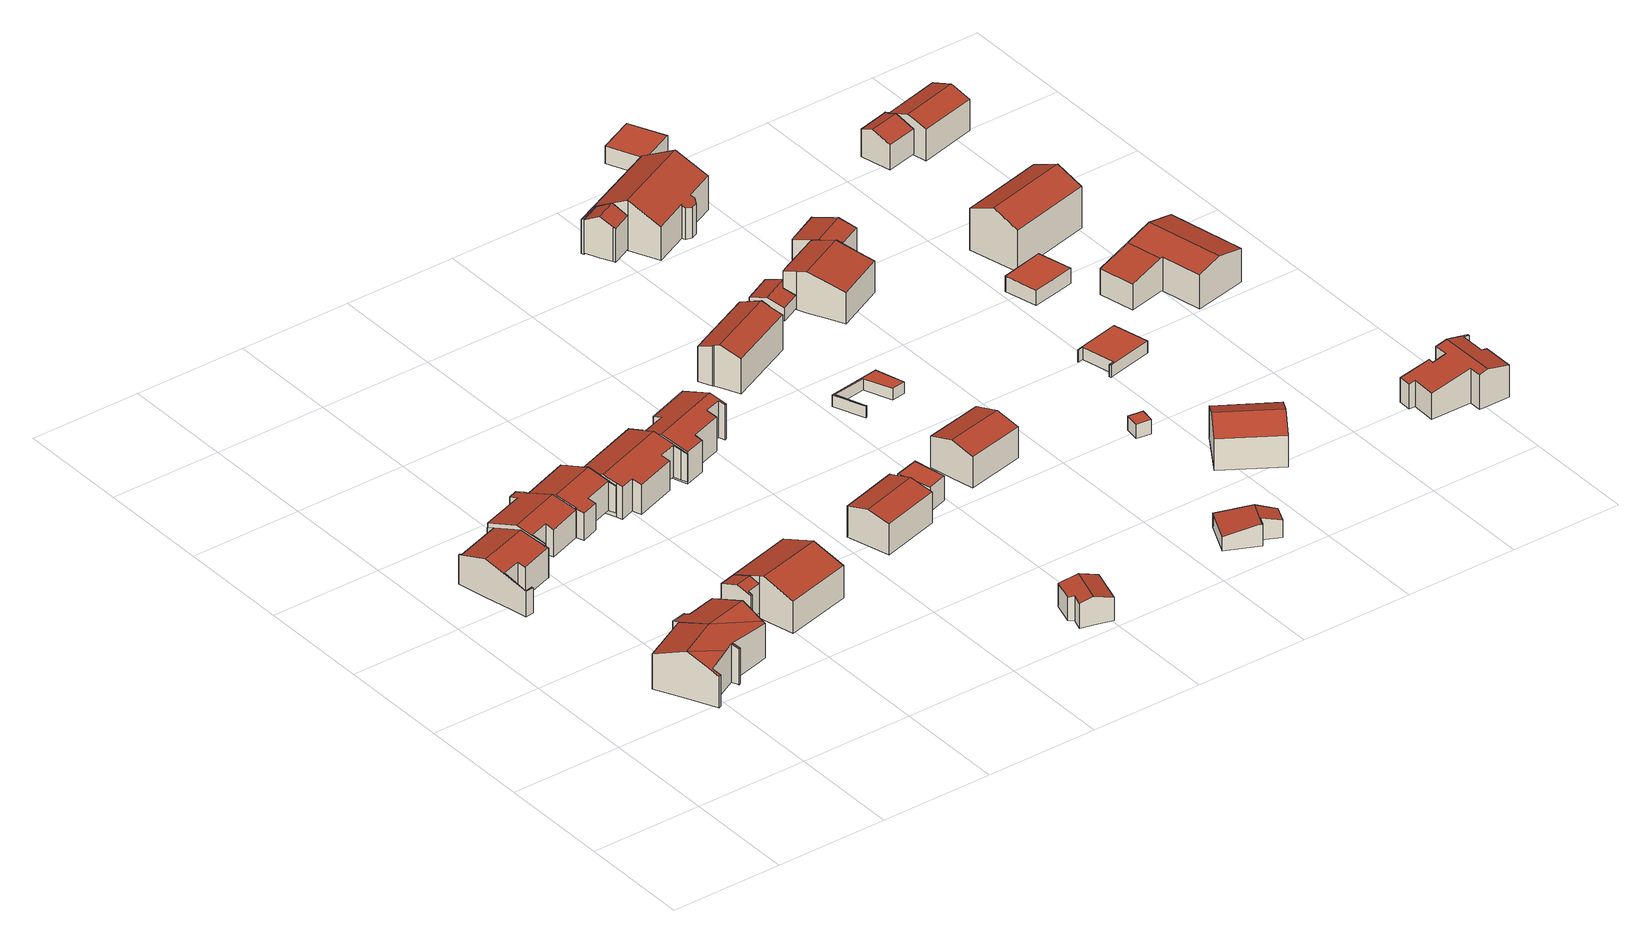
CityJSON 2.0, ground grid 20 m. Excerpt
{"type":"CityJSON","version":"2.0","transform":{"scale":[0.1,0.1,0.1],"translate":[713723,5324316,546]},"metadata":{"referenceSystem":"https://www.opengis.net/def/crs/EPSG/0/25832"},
"CityObjects":{
"building1":{"type":"Building","attributes":{"StandLK":"2014-07-28","Gemeindeschluessel":"09175128","HoeheGrund":"554.380","HoeheDach":"561.372","NiedrigsteTraufeDesGebaeudes":"558.902","Methode":"1000","function":"31001_1000","roofType":"3100","measuredHeight":6.99},"address":[{"country":"Germany","locality":"Moosach","thoroughfareName":"Dachsberg 32"}],"geometry":[{"type":"Solid","lod":"2","boundaries":[[[[0,1,2,3]],[[4,5,6,7]],[[2,8,9,3]],[[9,8,10,4,7,11]],[[12,13,14,15]],[[13,16,17,14]],[[18,19,20,5,4,10,8,2,1,21,22]],[[21,1,0,23]],[[19,24,25,26,27,28,29,6,5,20]],[[30,31,32,33]],[[34,35,36,17,16,37]],[[34,38,39,35]],[[40,41,42,43,12,15]],[[31,30,38,34,37,16,13,12,43,42,25,24,19,18,44]],[[25,42,41,26]],[[45,46,32,31,44,18,22,21,23,47]],[[38,30,33,39]],[[15,14,17,36,35,39,33,32,46,45,47,23,0,3,9,11,7,6,29,28,27,26,41,40]]]],"semantics":{"surfaces":[{"type":"WallSurface"},{"type":"RoofSurface","Flaeche":"47.641","Dachneigung":"73.37","Dachorientierung":"343.508","Z_MAX":"6.992","Z_MAX_ASL":"561.372","Z_MIN":"5.207","Z_MIN_ASL":"559.587"},{"type":"RoofSurface","Flaeche":"46.318","Dachneigung":"73.37","Dachorientierung":"163.508","Z_MAX":"6.992","Z_MAX_ASL":"561.372","Z_MIN":"4.522","Z_MIN_ASL":"558.902"},{"type":"GroundSurface"}],"values":[[0,0,0,0,0,0,1,0,0,0,0,0,0,2,0,0,0,3]]}}]},
"building2":{"type":"Building","attributes":{"StandLK":"2014-07-28","Gemeindeschluessel":"09175128","HoeheGrund":"548.640","HoeheDach":"557.190","NiedrigsteTraufeDesGebaeudes":"554.313","Methode":"2000","function":"31001_1000","roofType":"3100","measuredHeight":8.55},"address":[{"country":"Germany","locality":"Moosach","thoroughfareName":"Dachsberg 19"}],"geometry":[{"type":"Solid","lod":"2","boundaries":[[[[48,49,50,51]],[[52,53,54,55]],[[56,57,58,59]],[[60,50,49,61,62,63,64,65]],[[49,48,66,67,62,61]],[[68,69,70,71,72,73]],[[74,75,63,62]],[[75,76,77,78,79]],[[66,48,51,80]],[[58,57,81,82,83,84]],[[85,52,55,86]],[[67,82,81,57,56,72,71,70,87,74,62]],[[88,74,87]],[[70,69,89,90,54,53,88,87]],[[77,85,86,78]],[[72,56,59,73]],[[76,75,74]],[[91,83,82,67,66,80]],[[63,75,79,64]],[[74,88,53,52,85,77,76]],[[73,59,58,84,83,91,80,51,50,60,65,64,79,78,86,55,54,90,89,69,68]]]],"semantics":{"surfaces":[{"type":"WallSurface"},{"type":"RoofSurface","Flaeche":"12.580","Dachneigung":"62.122","Dachorientierung":"167.956","Z_MAX":"8.535","Z_MAX_ASL":"557.175","Z_MIN":"5.673","Z_MIN_ASL":"554.313"},{"type":"RoofSurface","Flaeche":"54.144","Dachneigung":"68.968","Dachorientierung":"334.521","Z_MAX":"8.550","Z_MAX_ASL":"557.190","Z_MIN":"6.340","Z_MIN_ASL":"554.980"},{"type":"RoofSurface","Flaeche":"45.769","Dachneigung":"69.716","Dachorientierung":"154.520","Z_MAX":"8.550","Z_MAX_ASL":"557.190","Z_MIN":"6.241","Z_MIN_ASL":"554.881"},{"type":"RoofSurface","Flaeche":"18.304","Dachneigung":"61.821","Dachorientierung":"167.955","Z_MAX":"8.550","Z_MAX_ASL":"557.190","Z_MIN":"6.430","Z_MIN_ASL":"555.070"},{"type":"RoofSurface","Flaeche":"54.059","Dachneigung":"70.734","Dachorientierung":"347.956","Z_MAX":"8.550","Z_MAX_ASL":"557.190","Z_MIN":"6.112","Z_MIN_ASL":"554.752"},{"type":"GroundSurface"}],"values":[[0,0,0,0,1,0,2,0,0,0,0,3,4,0,0,0,0,0,0,5,6]]}}]},
"building3":{"type":"Building","attributes":{"StandLK":"2014-07-28","Gemeindeschluessel":"09175128","HoeheGrund":"555.600","HoeheDach":"561.889","NiedrigsteTraufeDesGebaeudes":"559.980","Methode":"2000","function":"31001_1000","roofType":"3100","measuredHeight":6.29},"address":[{"country":"Germany","locality":"Moosach","thoroughfareName":"Dachsberg 30"}],"geometry":[{"type":"Solid","lod":"2","boundaries":[[[[92,93,94,95,96,97,98,99]],[[100,101,102,103]],[[104,105,106,107,108,109]],[[110,111,94,93]],[[112,113,114,115,116,117]],[[115,108,107,116]],[[118,119,120,121]],[[94,111,119,118,122,101,100,123,96,95]],[[123,104,109,108,115,114,113,97,96]],[[97,113,112,98]],[[119,111,110,120]],[[122,118,121,124]],[[101,122,124,102]],[[100,103,125,105,104,123]],[[124,121,120,110,93,92,99,98,112,117,116,107,106,105,125,103,102]]]],"semantics":{"surfaces":[{"type":"WallSurface"},{"type":"RoofSurface","Flaeche":"39.409","Dachneigung":"73.861","Dachorientierung":"162.759","Z_MAX":"6.289","Z_MAX_ASL":"561.889","Z_MIN":"4.790","Z_MIN_ASL":"560.390"},{"type":"RoofSurface","Flaeche":"56.066","Dachneigung":"73.861","Dachorientierung":"342.759","Z_MAX":"6.289","Z_MAX_ASL":"561.889","Z_MIN":"4.380","Z_MIN_ASL":"559.980"},{"type":"GroundSurface"}],"values":[[0,0,0,0,0,0,0,1,2,0,0,0,0,0,3]]}}]},
"building4":{"type":"Building","attributes":{"StandLK":"2014-07-28","Gemeindeschluessel":"09175128","HoeheGrund":"555.720","HoeheDach":"562.085","NiedrigsteTraufeDesGebaeudes":"560.588","Methode":"1000","function":"31001_1000","roofType":"3100","measuredHeight":6.37},"address":[{"country":"Germany","locality":"Moosach","thoroughfareName":"Dachsberg 28"}],"geometry":[{"type":"Solid","lod":"2","boundaries":[[[[104,126,127,128]],[[129,130,131,132,133,134]],[[133,132,126,104,135]],[[136,137,138,139,140,141,134,133,135,142]],[[139,138,143,144]],[[126,132,131,127]],[[136,142,145,146]],[[138,137,147,143]],[[145,142,135,104,128,148]],[[141,140,149,150]],[[140,139,144,149]],[[134,141,150,129]],[[137,136,146,147]],[[149,144,143,147,146,145,148,128,127,131,130,129,150]]]],"semantics":{"surfaces":[{"type":"WallSurface"},{"type":"RoofSurface","Flaeche":"47.060","Dachneigung":"73.561","Dachorientierung":"342.574","Z_MAX":"6.365","Z_MAX_ASL":"562.085","Z_MIN":"4.876","Z_MIN_ASL":"560.596"},{"type":"RoofSurface","Flaeche":"38.586","Dachneigung":"73.561","Dachorientierung":"162.574","Z_MAX":"6.365","Z_MAX_ASL":"562.085","Z_MIN":"4.868","Z_MIN_ASL":"560.588"},{"type":"GroundSurface"}],"values":[[0,0,1,2,0,0,0,0,0,0,0,0,0,3]]}}]},
"building5":{"type":"Building","attributes":{"StandLK":"2014-07-28","Gemeindeschluessel":"09175128","HoeheGrund":"550.430","HoeheDach":"556.448","NiedrigsteTraufeDesGebaeudes":"555.277","Methode":"2000","function":"31001_2000","roofType":"3100","measuredHeight":6.02},"address":[{"country":"Germany","locality":"Moosach","thoroughfareName":"Dachsberg 17"}],"geometry":[{"type":"Solid","lod":"2","boundaries":[[[[151,152,153,154,155,156]],[[157,158,159,160,153,152]],[[157,152,151,161]],[[159,158,162,163]],[[158,157,161,162]],[[154,164,165,155]],[[163,166,165,164,160,159]],[[160,164,154,153]],[[161,151,156,155,165,166,163,162]]]],"semantics":{"surfaces":[{"type":"WallSurface"},{"type":"RoofSurface","Flaeche":"6.551","Dachneigung":"69.169","Dachorientierung":"167.735","Z_MAX":"6.018","Z_MAX_ASL":"556.448","Z_MIN":"5.004","Z_MIN_ASL":"555.434"},{"type":"RoofSurface","Flaeche":"10.097","Dachneigung":"69.169","Dachorientierung":"347.735","Z_MAX":"6.018","Z_MAX_ASL":"556.448","Z_MIN":"4.847","Z_MIN_ASL":"555.277"},{"type":"GroundSurface"}],"values":[[0,1,0,0,0,0,0,2,3]]}}]},
"building6":{"type":"Building","attributes":{"StandLK":"2014-07-28","Gemeindeschluessel":"09175128","HoeheGrund":"549.350","HoeheDach":"557.388","NiedrigsteTraufeDesGebaeudes":"555.280","Methode":"1000","function":"31001_1000","roofType":"3100","measuredHeight":8.04},"address":[{"country":"Germany","locality":"Moosach","thoroughfareName":"Dachsberg 17"}],"geometry":[{"type":"Solid","lod":"2","boundaries":[[[[167,168,169,164,170]],[[164,169,171,172]],[[170,164,172,173]],[[174,175,171,169,168,176]],[[176,177,178,174]],[[178,177,167,170,173,179]],[[176,168,167,177]],[[179,173,172,171,175,174,178]]]],"semantics":{"surfaces":[{"type":"RoofSurface","Flaeche":"75.057","Dachneigung":"70.121","Dachorientierung":"348.121","Z_MAX":"8.038","Z_MAX_ASL":"557.388","Z_MIN":"5.930","Z_MIN_ASL":"555.280"},{"type":"WallSurface"},{"type":"RoofSurface","Flaeche":"75.315","Dachneigung":"70.121","Dachorientierung":"168.121","Z_MAX":"8.038","Z_MAX_ASL":"557.388","Z_MIN":"5.943","Z_MIN_ASL":"555.293"},{"type":"GroundSurface"}],"values":[[0,1,1,1,1,1,2,3]]}}]},
"building7":{"type":"Building","attributes":{"StandLK":"2014-07-28","Gemeindeschluessel":"09175128","HoeheGrund":"554.900","HoeheDach":"561.767","NiedrigsteTraufeDesGebaeudes":"560.014","Methode":"2000","function":"31001_1000","roofType":"3100","measuredHeight":6.87},"address":[{"country":"Germany","locality":"Moosach","thoroughfareName":"Dachsberg 26"}],"geometry":[{"type":"Solid","lod":"2","boundaries":[[[[180,181,182,183,184,185,186,187]],[[188,189,190,191]],[[192,193,194,195]],[[194,182,181,195]],[[196,197,198,199]],[[200,188,191,201]],[[197,202,203,198]],[[204,202,197,196,185,184]],[[205,206,207,208]],[[182,194,193,209,206,205,210,211,212,213,189,188,200,214,204,184,183]],[[212,211,215,216]],[[207,206,209,193,192,217]],[[190,189,213,212,216,218]],[[185,196,199,186]],[[205,208,219,215,211,210]],[[214,200,201,220,221,203,202,204]],[[190,218,216,215,219,208,207,217,192,195,181,180,187,186,199,198,203,221,220,201,191]]]],"semantics":{"surfaces":[{"type":"WallSurface"},{"type":"RoofSurface","Flaeche":"66.526","Dachneigung":"74.189","Dachorientierung":"343.096","Z_MAX":"6.867","Z_MAX_ASL":"561.767","Z_MIN":"5.566","Z_MIN_ASL":"560.466"},{"type":"RoofSurface","Flaeche":"65.326","Dachneigung":"74.189","Dachorientierung":"163.096","Z_MAX":"6.867","Z_MAX_ASL":"561.767","Z_MIN":"5.114","Z_MIN_ASL":"560.014"},{"type":"GroundSurface"}],"values":[[0,0,0,0,0,0,0,1,0,2,0,0,0,0,0,0,3]]}}]},
"building8":{"type":"Building","attributes":{"StandLK":"2014-07-28","Gemeindeschluessel":"09175128","HoeheGrund":"554.530","HoeheDach":"561.763","NiedrigsteTraufeDesGebaeudes":"560.290","Methode":"2000","function":"31001_1000","roofType":"3100","measuredHeight":7.23},"address":[{"country":"Germany","locality":"Moosach","thoroughfareName":"Dachsberg 24"}],"geometry":[{"type":"Solid","lod":"2","boundaries":[[[[222,223,224,225]],[[226,227,228,229]],[[230,231,232,233]],[[234,235,236,237]],[[238,234,237,239]],[[240,238,239,241]],[[242,243,244,245,246,247]],[[248,231,230,223,222,245,244]],[[227,240,241,228]],[[235,234,238,240,227,226,249,248,244,243]],[[245,222,225,246]],[[249,250,251,232,231,248]],[[223,230,233,224]],[[235,243,242,236]],[[249,226,229,250]],[[228,241,239,237,236,242,247,246,225,224,233,232,251,250,229]]]],"semantics":{"surfaces":[{"type":"WallSurface"},{"type":"RoofSurface","Flaeche":"59.676","Dachneigung":"73.129","Dachorientierung":"343.104","Z_MAX":"7.233","Z_MAX_ASL":"561.763","Z_MIN":"5.760","Z_MIN_ASL":"560.290"},{"type":"RoofSurface","Flaeche":"48.470","Dachneigung":"73.129","Dachorientierung":"163.164","Z_MAX":"7.233","Z_MAX_ASL":"561.763","Z_MIN":"5.761","Z_MIN_ASL":"560.291"},{"type":"GroundSurface"}],"values":[[0,0,0,0,0,0,0,1,0,2,0,0,0,0,0,3]]}}]},
"building9":{"type":"Building","attributes":{"StandLK":"2014-07-28","Gemeindeschluessel":"09175128","HoeheGrund":"549.940","HoeheDach":"556.639","NiedrigsteTraufeDesGebaeudes":"555.562","Methode":"1000","function":"31001_1000","roofType":"3100","measuredHeight":6.7},"address":[{"country":"Germany","locality":"Moosach","thoroughfareName":"Dachsberg 15"}],"geometry":[{"type":"Solid","lod":"2","boundaries":[[[[252,253,254,255,256]],[[257,258,259,260]],[[254,261,258,257,255]],[[262,263,264,261,254,253]],[[253,252,265,262]],[[266,256,255,257,260,267]],[[258,261,264,259]],[[252,256,266,265]],[[267,260,259,264,263,262,265,266]]]],"semantics":{"surfaces":[{"type":"RoofSurface","Flaeche":"44.492","Dachneigung":"74.97","Dachorientierung":"166.521","Z_MAX":"6.699","Z_MAX_ASL":"556.639","Z_MIN":"5.622","Z_MIN_ASL":"555.562"},{"type":"WallSurface"},{"type":"RoofSurface","Flaeche":"44.497","Dachneigung":"74.97","Dachorientierung":"346.521","Z_MAX":"6.699","Z_MAX_ASL":"556.639","Z_MIN":"5.622","Z_MIN_ASL":"555.562"},{"type":"GroundSurface"}],"values":[[0,1,2,1,1,1,1,1,3]]}}]},
"building10":{"type":"Building","attributes":{"StandLK":"2014-07-28","Gemeindeschluessel":"09175128","HoeheGrund":"546.410","HoeheDach":"551.560","NiedrigsteTraufeDesGebaeudes":"550.624","Methode":"2000","function":"31001_2000","roofType":"3100","measuredHeight":5.15},"address":[{"country":"Germany","locality":"Moosach","thoroughfareName":"Dachsberg 9"}],"geometry":[{"type":"Solid","lod":"2","boundaries":[[[[268,269,270,271]],[[272,273,274,275,276,277]],[[278,273,272,279]],[[280,268,271,281,276,275]],[[278,282,274,273]],[[269,283,284,270]],[[280,275,274,282,283,269,268]],[[278,279,285,284,283,282]],[[277,276,281,271,270,284,285,279,272]]]],"semantics":{"surfaces":[{"type":"WallSurface"},{"type":"RoofSurface","Flaeche":"22.823","Dachneigung":"74.228","Dachorientierung":"109.454","Z_MAX":"5.150","Z_MAX_ASL":"551.560","Z_MIN":"4.214","Z_MIN_ASL":"550.624"},{"type":"RoofSurface","Flaeche":"20.516","Dachneigung":"74.229","Dachorientierung":"289.455","Z_MAX":"5.150","Z_MAX_ASL":"551.560","Z_MIN":"4.215","Z_MIN_ASL":"550.625"},{"type":"GroundSurface"}],"values":[[0,0,0,0,1,0,2,0,3]]}}]},
"building11":{"type":"Building","attributes":{"StandLK":"2014-07-28","Gemeindeschluessel":"09175128","HoeheGrund":"550.320","HoeheDach":"554.835","NiedrigsteTraufeDesGebaeudes":"554.835","Methode":"1000","function":"31001_2000","roofType":"1000","measuredHeight":4.51},"address":[{"country":"Germany","locality":"Moosach","thoroughfareName":"Dachsberg 15"}],"geometry":[{"type":"Solid","lod":"2","boundaries":[[[[286,287,288,289,290,291]],[[292,293,294,295,290,289]],[[293,296,297,294]],[[288,287,296,293,292,289]],[[296,287,286,297]],[[291,290,295,294,297,286]]]],"semantics":{"surfaces":[{"type":"WallSurface"},{"type":"RoofSurface","Flaeche":"24.296","Dachneigung":"90.0","Dachorientierung":"-1.000","Z_MAX":"4.515","Z_MAX_ASL":"554.835","Z_MIN":"4.515","Z_MIN_ASL":"554.835"},{"type":"GroundSurface"}],"values":[[0,0,0,1,0,2]]}}]},
"building12":{"type":"Building","attributes":{"StandLK":"2014-07-28","Gemeindeschluessel":"09175128","HoeheGrund":"556.240","HoeheDach":"564.015","NiedrigsteTraufeDesGebaeudes":"562.642","Methode":"1000","function":"31001_1000","roofType":"3100","measuredHeight":7.78},"address":[{"country":"Germany","locality":"Moosach","thoroughfareName":"Dachsberg 22"}],"geometry":[{"type":"Solid","lod":"2","boundaries":[[[[298,299,300,301,302,303]],[[298,303,304,305]],[[302,301,306,307]],[[308,309,310,311]],[[312,313,299,298,305,314]],[[303,302,307,304]],[[315,313,312,316]],[[308,311,317,306,301,300]],[[315,309,308,300,299,313]],[[309,315,316,310]],[[314,305,304,307,306,317,311,310,316,312]]]],"semantics":{"surfaces":[{"type":"RoofSurface","Flaeche":"54.302","Dachneigung":"69.893","Dachorientierung":"337.551","Z_MAX":"7.775","Z_MAX_ASL":"564.015","Z_MIN":"6.403","Z_MIN_ASL":"562.643"},{"type":"WallSurface"},{"type":"RoofSurface","Flaeche":"53.578","Dachneigung":"69.893","Dachorientierung":"157.551","Z_MAX":"7.775","Z_MAX_ASL":"564.015","Z_MIN":"6.402","Z_MIN_ASL":"562.642"},{"type":"GroundSurface"}],"values":[[0,1,1,1,1,1,1,1,2,1,3]]}}]},
"building13":{"type":"Building","attributes":{"StandLK":"2014-07-28","Gemeindeschluessel":"09175128","HoeheGrund":"562.260","HoeheDach":"569.898","NiedrigsteTraufeDesGebaeudes":"568.426","Methode":"1000","function":"51009_1610","roofType":"3100","measuredHeight":7.64},"address":[{"country":"Germany","locality":"Moosach","thoroughfareName":"Moosach"}],"geometry":[{"type":"Solid","lod":"2","boundaries":[[[[318,319,320,321]],[[322,323,324,325]],[[322,326,327,318,321,323]],[[324,323,321,320,328,329]],[[320,319,330,328]],[[331,332,330,319,318,327]],[[333,331,327,326,322,325]],[[325,324,329,328,330,332,331,333]]]],"semantics":{"surfaces":[{"type":"RoofSurface","Flaeche":"12.255","Dachneigung":"61.422","Dachorientierung":"337.479","Z_MAX":"7.638","Z_MAX_ASL":"569.898","Z_MIN":"6.170","Z_MIN_ASL":"568.430"},{"type":"WallSurface"},{"type":"RoofSurface","Flaeche":"12.202","Dachneigung":"61.422","Dachorientierung":"157.479","Z_MAX":"7.638","Z_MAX_ASL":"569.898","Z_MIN":"6.166","Z_MIN_ASL":"568.426"},{"type":"GroundSurface"}],"values":[[0,1,2,1,1,1,1,3]]}}]},
"building14":{"type":"Building","attributes":{"StandLK":"2014-07-28","Gemeindeschluessel":"09175128","HoeheGrund":"550.450","HoeheDach":"557.372","NiedrigsteTraufeDesGebaeudes":"556.200","Methode":"1000","function":"31001_1000","roofType":"3100","measuredHeight":6.92},"address":[{"country":"Germany","locality":"Moosach","thoroughfareName":"Dachsberg 13"}],"geometry":[{"type":"Solid","lod":"2","boundaries":[[[[334,335,336,337,338,339]],[[340,335,334,341]],[[340,342,336,335]],[[337,343,344,338]],[[342,343,337,336]],[[341,345,344,343,342,340]],[[339,338,344,345,341,334]]]],"semantics":{"surfaces":[{"type":"WallSurface"},{"type":"RoofSurface","Flaeche":"46.555","Dachneigung":"74.559","Dachorientierung":"170.307","Z_MAX":"6.922","Z_MAX_ASL":"557.372","Z_MIN":"5.750","Z_MIN_ASL":"556.200"},{"type":"RoofSurface","Flaeche":"46.593","Dachneigung":"74.559","Dachorientierung":"350.307","Z_MAX":"6.922","Z_MAX_ASL":"557.372","Z_MIN":"5.755","Z_MIN_ASL":"556.205"},{"type":"GroundSurface"}],"values":[[0,0,1,0,2,0,3]]}}]},
"building15":{"type":"Building","attributes":{"StandLK":"2014-07-28","Gemeindeschluessel":"09175128","HoeheGrund":"553.880","HoeheDach":"556.020","NiedrigsteTraufeDesGebaeudes":"556.020","Methode":"1000","function":"31001_2000","roofType":"1000","measuredHeight":2.14},"address":[{"country":"Germany","locality":"Moosach","thoroughfareName":"Dachsberg 22"}],"geometry":[{"type":"Solid","lod":"2","boundaries":[[[[346,347,348,349]],[[350,351,352,353]],[[353,352,347,346]],[[354,355,351,350]],[[356,357,358,359]],[[360,361,355,354]],[[359,358,361,360]],[[354,350,353,346,349,362,356,359,360]],[[349,348,363,362]],[[362,363,357,356]],[[357,363,348,347,352,351,355,361,358]]]],"semantics":{"surfaces":[{"type":"WallSurface"},{"type":"RoofSurface","Flaeche":"17.788","Dachneigung":"90.0","Dachorientierung":"-1.000","Z_MAX":"2.140","Z_MAX_ASL":"556.020","Z_MIN":"2.140","Z_MIN_ASL":"556.020"},{"type":"GroundSurface"}],"values":[[0,0,0,0,0,0,0,1,0,0,2]]}}]},
"building16":{"type":"Building","attributes":{"StandLK":"2014-07-28","Gemeindeschluessel":"09175128","HoeheGrund":"557.820","HoeheDach":"561.194","NiedrigsteTraufeDesGebaeudes":"560.201","Methode":"1000","function":"31001_2000","roofType":"3100","measuredHeight":3.37},"address":[{"country":"Germany","locality":"Moosach","thoroughfareName":"Dachsberg 20"}],"geometry":[{"type":"Solid","lod":"2","boundaries":[[[[364,365,366,367]],[[365,368,369,366]],[[370,371,372,373]],[[374,375,376,372,371,377]],[[377,371,370,378]],[[365,364,374,377,378,368]],[[369,368,378,370,373,379]],[[374,364,367,375]],[[366,369,379,373,372,376,375,367]]]],"semantics":{"surfaces":[{"type":"WallSurface"},{"type":"RoofSurface","Flaeche":"17.630","Dachneigung":"72.13","Dachorientierung":"336.335","Z_MAX":"3.374","Z_MAX_ASL":"561.194","Z_MIN":"2.390","Z_MIN_ASL":"560.210"},{"type":"RoofSurface","Flaeche":"13.608","Dachneigung":"72.13","Dachorientierung":"156.335","Z_MAX":"3.374","Z_MAX_ASL":"561.194","Z_MIN":"2.381","Z_MIN_ASL":"560.201"},{"type":"GroundSurface"}],"values":[[0,0,0,0,1,2,0,0,3]]}}]},
"building17":{"type":"Building","attributes":{"StandLK":"2014-07-28","Gemeindeschluessel":"09175128","HoeheGrund":"562.150","HoeheDach":"571.204","NiedrigsteTraufeDesGebaeudes":"567.551","Methode":"2000","function":"31001_1000","roofType":"3100","measuredHeight":9.05},"address":[{"country":"Germany","locality":"Moosach","thoroughfareName":"Dachsberg 36"}],"geometry":[{"type":"Solid","lod":"2","boundaries":[[[[380,381,382,383]],[[384,385,386,387]],[[388,389,390,391,392,393]],[[394,395,396,397,398,399,400,401,385,384,402,403,404]],[[395,394,405,406]],[[398,397,407,408]],[[382,393,392,383]],[[399,398,408,409]],[[410,404,403,381,380,411]],[[400,399,409,412]],[[381,403,402,389,388,393,382]],[[394,404,410,405]],[[387,413,390,389,402,384]],[[407,397,396,395,406]],[[400,412,386,385,401]],[[412,409,408,407,406,405,410,411,380,383,392,391,390,413,387,386]]]],"semantics":{"surfaces":[{"type":"WallSurface"},{"type":"RoofSurface","Flaeche":"103.305","Dachneigung":"62.874","Dachorientierung":"157.617","Z_MAX":"9.054","Z_MAX_ASL":"571.204","Z_MIN":"5.401","Z_MIN_ASL":"567.551"},{"type":"RoofSurface","Flaeche":"100.814","Dachneigung":"62.874","Dachorientierung":"337.617","Z_MAX":"9.054","Z_MAX_ASL":"571.204","Z_MIN":"6.121","Z_MIN_ASL":"568.271"},{"type":"GroundSurface"}],"values":[[0,0,0,1,0,0,0,0,0,0,2,0,0,0,0,3]]}}]},
"building18":{"type":"Building","attributes":{"StandLK":"2014-07-28","Gemeindeschluessel":"09175128","HoeheGrund":"549.450","HoeheDach":"553.490","NiedrigsteTraufeDesGebaeudes":"552.081","Methode":"2000","function":"31001_2000","roofType":"2100","measuredHeight":4.04},"address":[{"country":"Germany","locality":"Moosach","thoroughfareName":"Dachsberg 14"}],"geometry":[{"type":"Solid","lod":"2","boundaries":[[[[414,415,416,417,418,419]],[[420,421,422,423,424,425,426,427]],[[428,422,421,429]],[[428,430,414,419,423,422]],[[430,428,429,431]],[[414,430,431,415]],[[423,419,418,432,425,424]],[[432,418,417,433,426,425]],[[429,421,420,427,426,433,417,416,415,431]]]],"semantics":{"surfaces":[{"type":"WallSurface"},{"type":"RoofSurface","Flaeche":"12.436","Dachneigung":"77.152","Dachorientierung":"117.029","Z_MAX":"4.040","Z_MAX_ASL":"553.490","Z_MIN":"3.246","Z_MIN_ASL":"552.696"},{"type":"RoofSurface","Flaeche":"38.106","Dachneigung":"77.152","Dachorientierung":"297.029","Z_MAX":"4.040","Z_MAX_ASL":"553.490","Z_MIN":"2.631","Z_MIN_ASL":"552.081"},{"type":"GroundSurface"}],"values":[[0,0,0,1,0,0,2,0,3]]}}]},
"building19":{"type":"Building","attributes":{"StandLK":"2014-07-28","Gemeindeschluessel":"09175128","HoeheGrund":"557.610","HoeheDach":"565.080","NiedrigsteTraufeDesGebaeudes":"563.214","Methode":"2000","function":"31001_1000","roofType":"3100","measuredHeight":7.47},"address":[{"country":"Germany","locality":"Moosach","thoroughfareName":"Dachsberg 20"}],"geometry":[{"type":"Solid","lod":"2","boundaries":[[[[434,435,436,437]],[[438,439,440,441,442,443,444,445]],[[442,446,447,448,449]],[[450,451,452,453]],[[434,437,454,455,456,457]],[[445,444,458,459]],[[460,446,442,441]],[[461,452,451,462,438,445,459,463]],[[464,465,466,435,434,457,460,440]],[[450,453,467,468,469,470]],[[469,465,464,440,439]],[[460,457,456,447,446]],[[435,466,471,436]],[[447,456,455,448]],[[451,450,470,469,439,438,462]],[[460,441,440]],[[444,443,472,458]],[[471,466,465,469,468]],[[443,442,449,472]],[[471,468,467,453,452,461,463,459,458,472,449,448,455,454,437,436]]]],"semantics":{"surfaces":[{"type":"WallSurface"},{"type":"RoofSurface","Flaeche":"39.863","Dachneigung":"74.571","Dachorientierung":"336.898","Z_MAX":"7.470","Z_MAX_ASL":"565.080","Z_MIN":"6.350","Z_MIN_ASL":"563.960"},{"type":"RoofSurface","Flaeche":"20.121","Dachneigung":"74.165","Dachorientierung":"156.910","Z_MAX":"6.890","Z_MAX_ASL":"564.500","Z_MIN":"6.008","Z_MIN_ASL":"563.618"},{"type":"RoofSurface","Flaeche":"31.200","Dachneigung":"74.165","Dachorientierung":"336.897","Z_MAX":"6.890","Z_MAX_ASL":"564.500","Z_MIN":"5.604","Z_MIN_ASL":"563.214"},{"type":"RoofSurface","Flaeche":"66.257","Dachneigung":"74.571","Dachorientierung":"156.912","Z_MAX":"7.470","Z_MAX_ASL":"565.080","Z_MIN":"5.642","Z_MIN_ASL":"563.252"},{"type":"GroundSurface"}],"values":[[0,1,0,0,0,0,0,0,2,0,0,3,0,0,4,0,0,0,0,5]]}}]},
"building20":{"type":"Building","attributes":{"StandLK":"2014-07-28","Gemeindeschluessel":"09175128","HoeheGrund":"552.010","HoeheDach":"554.615","NiedrigsteTraufeDesGebaeudes":"554.615","Methode":"3100","function":"31001_2000","roofType":"1000","measuredHeight":2.6},"address":[{"country":"Germany","locality":"Moosach","thoroughfareName":"Nähe Dachsberg"}],"geometry":[{"type":"Solid","lod":"2","boundaries":[[[[473,474,475,476]],[[477,473,476,478]],[[478,479,480,477]],[[477,480,474,473]],[[476,475,479,478]],[[474,480,479,475]]]],"semantics":{"surfaces":[{"type":"WallSurface"},{"type":"RoofSurface","Flaeche":"6.948","Dachneigung":"90.0","Dachorientierung":"-1.000","Z_MAX":"2.605","Z_MAX_ASL":"554.615","Z_MIN":"2.605","Z_MIN_ASL":"554.615"},{"type":"GroundSurface"}],"values":[[0,1,0,0,0,2]]}}]},
"building21":{"type":"Building","attributes":{"StandLK":"2014-07-28","Gemeindeschluessel":"09175128","HoeheGrund":"563.820","HoeheDach":"566.998","NiedrigsteTraufeDesGebaeudes":"566.998","Methode":"1000","function":"31001_2000","roofType":"1000","measuredHeight":3.18},"address":[{"country":"Germany","locality":"Moosach","thoroughfareName":"Dachsberg 36"}],"geometry":[{"type":"Solid","lod":"2","boundaries":[[[[481,482,483,484]],[[482,485,486,483]],[[482,481,487,485]],[[485,487,488,486]],[[487,481,484,488]],[[484,483,486,488]]]],"semantics":{"surfaces":[{"type":"WallSurface"},{"type":"RoofSurface","Flaeche":"48.803","Dachneigung":"90.0","Dachorientierung":"-1.000","Z_MAX":"3.178","Z_MAX_ASL":"566.998","Z_MIN":"3.178","Z_MIN_ASL":"566.998"},{"type":"GroundSurface"}],"values":[[0,0,1,0,0,2]]}}]},
"building22":{"type":"Building","attributes":{"StandLK":"2014-07-28","Gemeindeschluessel":"09175128","HoeheGrund":"553.250","HoeheDach":"560.816","NiedrigsteTraufeDesGebaeudes":"559.012","Methode":"1000","function":"31001_1000","roofType":"3100","measuredHeight":7.57},"address":[{"country":"Germany","locality":"Moosach","thoroughfareName":"Dachsberg 16"}],"geometry":[{"type":"Solid","lod":"2","boundaries":[[[[489,490,491,492]],[[492,491,493,494]],[[490,489,495,496]],[[491,490,496,497,498,493]],[[494,493,498,499]],[[500,495,489,492,494,499]],[[499,498,497,496,495,500]]]],"semantics":{"surfaces":[{"type":"RoofSurface","Flaeche":"54.421","Dachneigung":"68.153","Dachorientierung":"34.312","Z_MAX":"7.566","Z_MAX_ASL":"560.816","Z_MIN":"5.762","Z_MIN_ASL":"559.012"},{"type":"RoofSurface","Flaeche":"54.448","Dachneigung":"68.153","Dachorientierung":"214.312","Z_MAX":"7.566","Z_MAX_ASL":"560.816","Z_MIN":"5.764","Z_MIN_ASL":"559.014"},{"type":"WallSurface"},{"type":"GroundSurface"}],"values":[[0,1,2,2,2,2,3]]}}]},
"building23":{"type":"Building","attributes":{"StandLK":"2014-07-28","Gemeindeschluessel":"09175128","HoeheGrund":"553.830","HoeheDach":"556.037","NiedrigsteTraufeDesGebaeudes":"556.037","Methode":"1000","function":"31001_2000","roofType":"1000","measuredHeight":2.21},"address":[{"country":"Germany","locality":"Moosach","thoroughfareName":"Dachsberg 18"}],"geometry":[{"type":"Solid","lod":"2","boundaries":[[[[501,502,503,504]],[[505,506,507,508]],[[509,510,511,512,503,502]],[[513,514,515,516]],[[517,515,514,518,501,504]],[[510,519,520,511]],[[519,510,509,502,501,518,514,513,521,506,505]],[[520,519,505,508]],[[521,513,516,522,507,506]],[[504,503,512,511,520,508,507,522,516,515,517]]]],"semantics":{"surfaces":[{"type":"WallSurface"},{"type":"RoofSurface","Flaeche":"50.941","Dachneigung":"90.0","Dachorientierung":"-1.000","Z_MAX":"2.207","Z_MAX_ASL":"556.037","Z_MIN":"2.207","Z_MIN_ASL":"556.037"},{"type":"GroundSurface"}],"values":[[0,0,0,0,0,0,1,0,0,2]]}}]},
"building24":{"type":"Building","attributes":{"StandLK":"2014-07-28","Gemeindeschluessel":"09175128","HoeheGrund":"556.300","HoeheDach":"559.056","NiedrigsteTraufeDesGebaeudes":"559.056","Methode":"1000","function":"31001_2000","roofType":"1000","measuredHeight":2.76},"address":[{"country":"Germany","locality":"Moosach","thoroughfareName":"Dachsberg 18a"}],"geometry":[{"type":"Solid","lod":"2","boundaries":[[[[523,524,525,526,527,528]],[[529,523,528,527,530,531]],[[532,524,523,529,531,533]],[[530,527,526,534]],[[531,530,534,533]],[[533,534,526,525,524,532]]]],"semantics":{"surfaces":[{"type":"WallSurface"},{"type":"RoofSurface","Flaeche":"49.357","Dachneigung":"90.0","Dachorientierung":"-1.000","Z_MAX":"2.756","Z_MAX_ASL":"559.056","Z_MIN":"2.756","Z_MIN_ASL":"559.056"},{"type":"GroundSurface"}],"values":[[0,1,0,0,0,2]]}}]},
"building25":{"type":"Building","attributes":{"StandLK":"2014-07-28","Gemeindeschluessel":"09175128","HoeheGrund":"562.570","HoeheDach":"568.570","NiedrigsteTraufeDesGebaeudes":"567.188","Methode":"2000","function":"31001_2000","roofType":"3100","measuredHeight":6},"address":[{"country":"Germany","locality":"Moosach","thoroughfareName":"Dachsberg 18 1/3"}],"geometry":[{"type":"Solid","lod":"2","boundaries":[[[[535,536,537,538,539,540]],[[541,542,543,544]],[[544,545,540,539,546,541]],[[547,548,549,550,551,552]],[[548,537,536,549]],[[543,542,553,552,551,554]],[[541,546,553,542]],[[546,539,538,537,548,547,552,553]],[[554,551,550,549,536,535,540,545,544,543]]]],"semantics":{"surfaces":[{"type":"WallSurface"},{"type":"RoofSurface","Flaeche":"19.869","Dachneigung":"67.604","Dachorientierung":"168.748","Z_MAX":"6.000","Z_MAX_ASL":"568.570","Z_MIN":"4.618","Z_MIN_ASL":"567.188"},{"type":"RoofSurface","Flaeche":"14.574","Dachneigung":"67.604","Dachorientierung":"348.748","Z_MAX":"6.000","Z_MAX_ASL":"568.570","Z_MIN":"5.013","Z_MIN_ASL":"567.583"},{"type":"GroundSurface"}],"values":[[0,0,0,0,0,0,1,2,3]]}}]},
"building26":{"type":"Building","attributes":{"StandLK":"2014-07-28","Gemeindeschluessel":"09175128","HoeheGrund":"557.330","HoeheDach":"567.029","NiedrigsteTraufeDesGebaeudes":"564.889","Methode":"1000","function":"31001_1000","roofType":"3100","measuredHeight":9.7},"address":[{"country":"Germany","locality":"Moosach","thoroughfareName":"Dachsberg 18a"}],"geometry":[{"type":"Solid","lod":"2","boundaries":[[[[555,556,557,558,559,560]],[[561,562,563,564,565,566]],[[566,556,555,561]],[[566,565,557,556]],[[565,564,558,557]],[[558,564,563,559]],[[560,559,563,562,561,555]]]],"semantics":{"surfaces":[{"type":"WallSurface"},{"type":"RoofSurface","Flaeche":"78.967","Dachneigung":"65.5","Dachorientierung":"168.822","Z_MAX":"9.699","Z_MAX_ASL":"567.029","Z_MIN":"7.562","Z_MIN_ASL":"564.892"},{"type":"RoofSurface","Flaeche":"78.972","Dachneigung":"65.5","Dachorientierung":"348.822","Z_MAX":"9.699","Z_MAX_ASL":"567.029","Z_MIN":"7.559","Z_MIN_ASL":"564.889"},{"type":"GroundSurface"}],"values":[[0,0,0,1,2,0,3]]}}]},
"building27":{"type":"Building","attributes":{"StandLK":"2014-07-28","Gemeindeschluessel":"09175128","HoeheGrund":"556.710","HoeheDach":"563.950","NiedrigsteTraufeDesGebaeudes":"561.410","Methode":"2000","function":"31001_1000","roofType":"3100","measuredHeight":7.24},"address":[{"country":"Germany","locality":"Moosach","thoroughfareName":"Dachsberg 18"}],"geometry":[{"type":"Solid","lod":"2","boundaries":[[[[567,568,569,570]],[[571,572,570,569,573,574]],[[575,576,567,570,572,577]],[[573,569,568,578,579,580,581,582]],[[572,571,583,577]],[[574,573,582,584]],[[568,567,576,578]],[[584,582,581,585]],[[586,583,571,574,584,585]],[[577,583,586,585,581,580,579,578,576,575]]]],"semantics":{"surfaces":[{"type":"RoofSurface","Flaeche":"71.598","Dachneigung":"76.861","Dachorientierung":"80.316","Z_MAX":"7.240","Z_MAX_ASL":"563.950","Z_MIN":"6.080","Z_MIN_ASL":"562.790"},{"type":"RoofSurface","Flaeche":"68.480","Dachneigung":"76.861","Dachorientierung":"260.318","Z_MAX":"7.240","Z_MAX_ASL":"563.950","Z_MIN":"6.080","Z_MIN_ASL":"562.790"},{"type":"WallSurface"},{"type":"RoofSurface","Flaeche":"43.718","Dachneigung":"78.047","Dachorientierung":"260.334","Z_MAX":"6.080","Z_MAX_ASL":"562.790","Z_MIN":"4.700","Z_MIN_ASL":"561.410"},{"type":"GroundSurface"}],"values":[[0,1,2,2,2,3,2,2,2,4]]}}]},
"building28":{"type":"Building","attributes":{"StandLK":"2014-07-28","Gemeindeschluessel":"09175128","HoeheGrund":"562.440","HoeheDach":"569.420","NiedrigsteTraufeDesGebaeudes":"568.057","Methode":"1000","function":"31001_1000","roofType":"3100","measuredHeight":6.98},"address":[{"country":"Germany","locality":"Moosach","thoroughfareName":"Dachsberg 18 1/3"}],"geometry":[{"type":"Solid","lod":"2","boundaries":[[[[587,588,589,590,591,592,593,594]],[[589,595,596,591,590]],[[597,598,599,600,596,595]],[[596,600,601,592,591]],[[601,600,599,602]],[[592,601,602,593]],[[595,589,588,597]],[[587,594,593,602,599,598,597,588]]]],"semantics":{"surfaces":[{"type":"WallSurface"},{"type":"RoofSurface","Flaeche":"40.780","Dachneigung":"69.533","Dachorientierung":"168.605","Z_MAX":"6.980","Z_MAX_ASL":"569.420","Z_MIN":"5.624","Z_MIN_ASL":"568.064"},{"type":"RoofSurface","Flaeche":"40.727","Dachneigung":"69.533","Dachorientierung":"348.605","Z_MAX":"6.980","Z_MAX_ASL":"569.420","Z_MIN":"5.617","Z_MIN_ASL":"568.057"},{"type":"GroundSurface"}],"values":[[0,1,0,2,0,0,0,3]]}}]},
"building29":{"type":"Building","attributes":{"StandLK":"2014-07-28","Gemeindeschluessel":"09175128","HoeheGrund":"551.710","HoeheDach":"558.352","NiedrigsteTraufeDesGebaeudes":"556.156","Methode":"2000","function":"31001_1000","roofType":"3100","measuredHeight":6.64},"address":[{"country":"Germany","locality":"Moosach","thoroughfareName":"Dachsberg 8 1/2"}],"geometry":[{"type":"Solid","lod":"2","boundaries":[[[[603,604,605,606]],[[607,608,609,610]],[[611,612,613,614]],[[615,607,610,616]],[[617,618,619,620]],[[621,603,606,622]],[[623,624,625,605,604,626]],[[627,611,614,628]],[[629,630,631,632]],[[633,634,635,615,616,636]],[[612,611,627,637,623,626,635,634]],[[612,634,633,613]],[[637,627,628,638]],[[608,629,632,609]],[[630,617,620,631]],[[623,637,638,624]],[[608,607,615,635,626,604,603,621,618,617,630,629]],[[618,621,622,619]],[[628,614,613,633,636,616,610,609,632,631,620,619,622,606,605,625,624,638]]]],"semantics":{"surfaces":[{"type":"WallSurface"},{"type":"RoofSurface","Flaeche":"38.050","Dachneigung":"77.581","Dachorientierung":"92.519","Z_MAX":"6.642","Z_MAX_ASL":"558.352","Z_MIN":"5.751","Z_MIN_ASL":"557.461"},{"type":"RoofSurface","Flaeche":"66.982","Dachneigung":"77.581","Dachorientierung":"272.519","Z_MAX":"6.642","Z_MAX_ASL":"558.352","Z_MIN":"4.446","Z_MIN_ASL":"556.156"},{"type":"GroundSurface"}],"values":[[0,0,0,0,0,0,0,0,0,0,1,0,0,0,0,0,2,0,3]]}}]}
},
"vertices":[
[5,603,84],[5,603,138],[6,599,139],[6,599,84],[83,636,136],[85,637,136],[85,637,84],[83,636,84],[87,626,139],[87,626,84],[87,627,139],[87,627,84],[61,513,139],[57,526,143],[57,526,84],[61,513,84],[24,515,143],[24,515,84],[14,550,154],[104,580,154],[88,627,139],[3,603,137],[4,599,139],[3,603,84],[114,552,145],[119,539,141],[119,539,84],[114,552,84],[104,580,84],[88,627,84],[46,473,129],[31,471,130],[31,471,84],[46,473,84],[32,473,130],[32,473,84],[26,501,84],[26,501,139],[45,476,130],[45,476,84],[118,533,84],[121,533,84],[121,533,139],[118,533,139],[25,500,139],[14,550,84],[25,500,84],[4,599,84],
[170,168,84],[166,166,83],[166,166,26],[170,168,26],[226,318,91],[279,331,91],[279,331,26],[226,318,26],[231,199,91],[228,197,91],[228,197,26],[231,199,26],[160,179,26],[160,179,91],[142,216,112],[116,268,90],[116,268,26],[142,216,26],[164,180,91],[206,201,96],[282,225,26],[303,231,26],[303,231,89],[282,225,91],[226,211,96],[226,211,26],[214,254,112],[200,312,90],[200,312,91],[197,322,88],[197,322,26],[200,312,26],[164,180,26],[227,201,92],[222,210,96],[222,210,26],[227,201,26],[223,328,88],[223,328,26],[302,236,91],[293,274,112],[302,236,26],[293,274,26],[206,201,26],
[107,572,96],[119,539,96],[119,539,144],[107,572,154],[102,588,159],[85,637,144],[85,637,96],[102,588,96],[211,580,146],[209,580,146],[209,580,96],[211,580,96],[181,661,146],[181,661,96],[178,670,96],[173,683,96],[173,683,140],[178,670,144],[120,539,96],[120,539,144],[162,663,96],[162,663,144],[161,664,144],[157,677,140],[157,677,96],[161,664,96],[146,573,151],[113,562,151],[113,562,96],[146,573,96],[151,559,146],[196,621,159],[151,559,96],[196,621,96],
[266,692,146],[266,692,97],[181,661,97],[298,596,97],[282,644,97],[276,662,97],[276,662,155],[282,644,161],[298,596,146],[198,614,161],[209,580,150],[214,566,146],[245,577,146],[240,590,150],[292,608,150],[297,595,146],[211,580,150],[245,577,97],[240,590,97],[211,580,97],[209,580,97],[214,566,97],[198,614,97],[292,608,97],[297,595,97],
[326,297,44],[326,297,94],[319,322,104],[312,352,93],[312,352,44],[319,322,44],[330,298,94],[328,305,97],[354,312,97],[349,330,104],[330,298,44],[328,305,44],[354,312,44],[342,360,93],[342,360,44],[349,330,44],
[356,304,114],[474,334,114],[460,391,93],[354,312,111],[460,391,34],[342,360,34],[354,312,34],[489,278,34],[474,334,34],[489,278,93],[370,248,93],[370,248,34],[356,304,34],
[292,613,89],[298,596,89],[298,596,151],[292,613,156],[290,618,158],[276,662,145],[276,662,89],[290,618,89],[441,605,140],[437,615,143],[437,615,89],[441,605,89],[327,594,89],[327,594,148],[302,585,148],[302,585,89],[408,708,145],[416,684,152],[416,684,89],[408,708,89],[442,606,140],[442,606,89],[415,683,152],[415,683,89],[422,664,158],[406,604,143],[333,578,143],[333,578,89],[406,604,89],[331,583,145],[404,609,145],[401,618,147],[432,629,147],[436,620,145],[437,620,145],[401,618,89],[432,629,89],[331,583,89],[436,620,89],[404,609,89],[437,620,89],[422,664,89],
[416,684,147],[464,700,147],[464,700,85],[416,684,85],[559,665,149],[555,677,152],[555,677,85],[559,665,85],[459,714,143],[536,741,143],[536,741,85],[459,714,85],[475,631,147],[479,618,143],[479,618,85],[475,631,85],[531,650,147],[531,650,85],[525,667,152],[525,667,85],[442,606,85],[442,606,143],[426,651,158],[415,683,147],[415,683,85],[426,651,85],[552,695,158],[562,667,149],[562,667,85],[552,695,85],
[713,351,96],[708,368,100],[702,390,106],[599,361,106],[609,322,96],[588,399,96],[691,428,96],[691,428,39],[588,399,39],[692,425,97],[708,368,39],[702,390,39],[692,425,39],[713,351,39],[609,322,39],[599,361,39],
[756,52,49],[748,59,46],[748,59,4],[756,52,4],[804,16,4],[804,16,46],[772,25,56],[750,31,49],[750,31,4],[772,25,4],[823,79,46],[823,79,4],[750,32,49],[750,32,4],[792,89,56],[760,98,46],[760,98,4],[792,89,4],
[725,372,43],[725,372,88],[714,412,88],[708,430,88],[708,430,43],[714,412,43],[710,431,88],[750,442,88],[750,442,43],[710,431,43],[761,383,88],[761,383,43],
[618,772,176],[623,763,180],[746,819,180],[730,853,166],[606,796,166],[617,772,176],[617,772,102],[618,772,102],[730,853,102],[606,796,102],[751,807,175],[750,806,175],[750,806,102],[751,807,102],[638,729,102],[638,729,166],[623,763,102],[760,785,166],[760,785,102],[746,819,102],
[673,1097,239],[661,1121,224],[625,1104,224],[636,1080,239],[648,1055,224],[646,1059,227],[646,1059,163],[648,1055,163],[652,1057,224],[684,1072,224],[625,1104,163],[636,1080,163],[661,1121,163],[684,1072,163],[673,1097,163],[652,1057,163],
[814,382,45],[814,382,102],[805,423,114],[797,465,102],[797,465,45],[805,423,45],[918,404,102],[918,404,45],[909,445,114],[901,487,102],[901,487,45],[909,445,45],
[856,608,100],[856,608,79],[841,659,79],[841,659,100],[812,652,100],[812,652,79],[831,604,79],[831,604,100],[752,644,100],[752,644,79],[770,590,100],[770,590,79],[772,591,79],[772,591,100],[770,595,100],[770,595,79],[748,646,100],[748,646,79],
[820,863,149],[830,843,142],[830,843,118],[820,863,118],[796,827,142],[796,827,118],[770,882,142],[819,906,142],[819,906,118],[770,882,118],[836,871,149],[836,871,118],[833,878,118],[833,878,152],[783,854,152],[783,854,118],
[661,1121,161],[661,1121,225],[625,1104,225],[625,1104,161],[847,1085,223],[795,1061,223],[795,1061,161],[847,1085,161],[659,1125,223],[800,1189,223],[800,1189,161],[659,1125,161],[623,1108,161],[623,1108,223],[708,1020,222],[768,1048,223],[768,1048,222],[771,1042,219],[782,1040,216],[793,1044,216],[798,1055,219],[795,1061,222],[824,1137,252],[684,1073,252],[684,1072,252],[708,1020,161],[768,1048,161],[771,1042,161],[782,1040,161],[793,1044,161],[684,1072,161],[684,1073,161],[798,1055,161],[824,1137,161],
[1128,32,67],[1128,32,35],[1099,52,35],[1048,89,35],[1048,89,61],[1099,52,75],[1076,3,35],[1077,3,35],[1077,3,75],[1076,3,75],[1071,6,74],[1020,29,61],[1020,29,35],[1071,6,35],[1084,18,75],[1084,18,35],[1115,3,67],[1115,3,35],[1025,39,61],[1025,39,35],
[983,892,176],[942,872,176],[942,872,116],[983,892,116],[837,826,191],[925,868,191],[912,889,184],[911,892,183],[904,903,180],[836,871,180],[820,863,180],[830,843,186],[904,903,181],[890,932,172],[890,932,116],[904,903,116],[953,808,173],[866,766,173],[866,766,116],[953,808,116],[970,920,116],[950,961,116],[950,961,172],[970,920,185],[820,863,116],[830,843,116],[911,892,185],[855,790,116],[855,790,180],[837,826,116],[925,868,177],[925,867,177],[941,875,177],[942,831,116],[925,867,116],[925,867,191],[942,831,180],[941,875,116],[836,871,116],
[1108,342,86],[1108,342,60],[1082,346,60],[1082,346,86],[1104,316,86],[1078,320,86],[1078,320,60],[1104,316,60],
[847,1288,210],[876,1224,210],[876,1224,178],[847,1288,178],[813,1195,210],[813,1195,178],[784,1259,210],[784,1259,178],
[1252,181,130],[1157,241,130],[1133,203,148],[1228,143,148],[1109,165,130],[1204,105,130],[1252,181,72],[1157,241,72],[1133,203,72],[1109,165,72],[1204,105,72],[1228,143,72],
[1132,453,100],[1131,456,100],[1131,456,78],[1132,453,78],[1118,515,100],[1117,517,100],[1117,517,78],[1118,515,78],[1140,458,100],[1141,458,100],[1141,458,78],[1140,458,78],[1201,536,100],[1216,472,100],[1216,472,78],[1201,536,78],[1141,455,78],[1141,455,100],[1127,517,100],[1127,517,78],[1126,519,100],[1126,519,78],
[1215,662,131],[1215,662,103],[1215,663,103],[1200,723,103],[1200,723,131],[1215,663,131],[1183,655,131],[1123,705,131],[1137,646,131],[1183,655,103],[1137,646,103],[1123,705,103],
[1170,1057,166],[1173,1057,166],[1173,1057,220],[1170,1057,220],[1169,1057,220],[1169,1057,166],[1181,1010,212],[1127,997,212],[1127,997,166],[1181,1010,166],[1173,1043,166],[1173,1043,226],[1168,1066,216],[1171,1067,216],[1171,1067,166],[1168,1066,166],[1114,1053,166],[1114,1053,216],[1119,1030,226],[1119,1030,166],
[1161,724,113],[1161,724,189],[1150,769,210],[1139,815,189],[1139,815,113],[1150,769,113],[1310,759,113],[1299,805,113],[1288,850,113],[1288,850,189],[1299,805,210],[1310,759,189],
[1419,504,168],[1390,641,168],[1341,631,180],[1370,494,180],[1310,557,169],[1325,484,169],[1292,621,168],[1306,557,168],[1370,494,107],[1419,504,107],[1325,484,107],[1390,641,107],[1341,631,107],[1292,621,107],[1229,607,107],[1229,607,154],[1310,557,107],[1242,543,154],[1242,543,107],[1306,557,107],
[1181,1010,164],[1187,986,164],[1187,986,221],[1181,1010,230],[1178,1021,234],[1169,1057,221],[1169,1057,164],[1178,1021,164],[1289,1011,221],[1280,1046,234],[1289,1011,164],[1280,1046,164],[1272,1081,164],[1272,1081,221],[1173,1057,221],[1173,1057,164],
[1537,148,119],[1537,173,119],[1537,173,57],[1537,148,57],[1542,92,120],[1468,93,104],[1468,93,57],[1542,92,57],[1588,126,117],[1598,126,115],[1598,126,57],[1588,126,57],[1542,70,120],[1542,70,57],[1458,159,102],[1513,158,113],[1513,158,57],[1458,159,57],[1512,148,113],[1512,148,57],[1598,173,115],[1598,173,57],[1558,173,57],[1558,173,124],[1588,170,117],[1588,170,57],[1469,136,104],[1458,136,102],[1458,136,57],[1469,136,57],[1598,70,57],[1598,70,115],[1558,70,124],[1558,70,57],[1598,170,115],[1598,170,57]
]}
